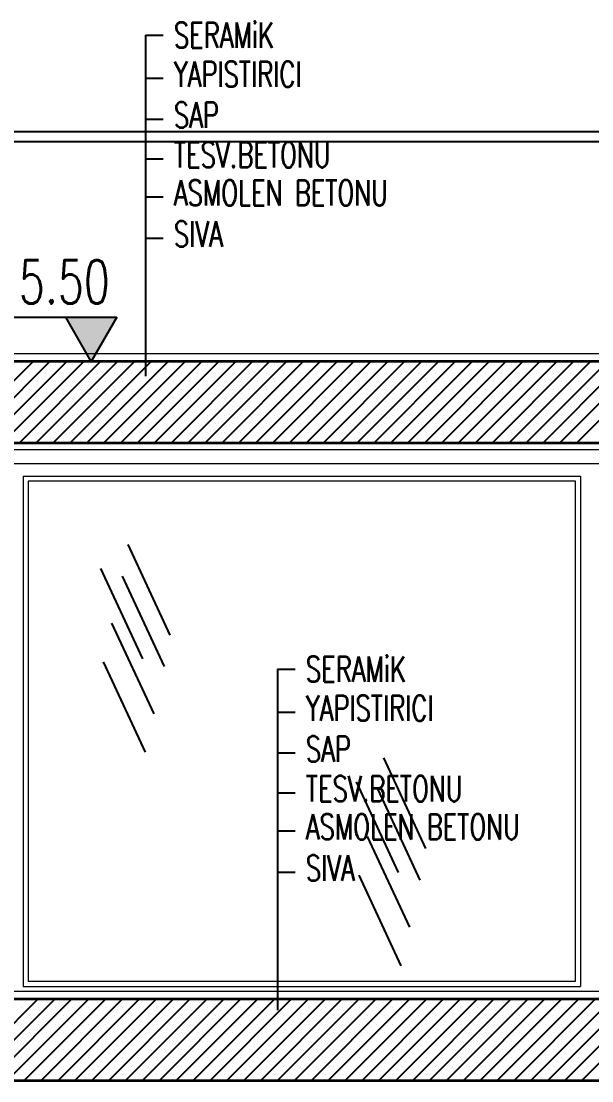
# Model space of a CAD drawing. Header units: inches. Extents: x -7543 to -822, y 102837 to 190349.
# Drawn here: x -828.3909 to -828.3461, y 102836.8515 to 102836.9346 of the extents above; entities that cross this region are included whole.
import ezdxf
from ezdxf.enums import TextEntityAlignment as Align

# ---------------------------------------------------------------- set-up
doc = ezdxf.new("R2010")
doc.units = ezdxf.units.IN
doc.header["$MEASUREMENT"] = 0
for name, color, linetype, lineweight, true_color in [('BALKON', 7, 'Continuous', 20, 0xffaaa9), ('DUVAR', 7, 'Continuous', 35, 0xfc4642), ('KAPI', 7, 'Continuous', 18, 0xffb360)]:
    doc.layers.add(name, color=color, linetype=linetype, lineweight=lineweight, true_color=true_color)
for name, color, linetype, lineweight in [('BİTKİ', 96, 'Continuous', 25), ('ICOL', 55, 'Continuous', 25), ('SIVA', 150, 'Continuous', 15), ('TARAMA', 8, 'Continuous', 25), ('YAZI', 7, 'Continuous', 25)]:
    doc.layers.add(name, color=color, linetype=linetype, lineweight=lineweight)
doc.styles.add('KAPı-PEN', font='simplex.shx', dxfattribs={"width": 0.7, "height": 10})

msp = doc.modelspace()

# ---------------------------------------------------------------- hatches: boundary and pattern name
at = {"layer": 'ICOL'}
msp.add_hatch(color=2, dxfattribs=at).paths.add_polyline_path([(-828.383416, 102836.911349), (-828.387416, 102836.911349), (-828.385416, 102836.907885)])

# ---------------------------------------------------------------- linework, layer by layer
at = {"layer": 'BALKON', "color": 20}
msp.add_line((-828.477518, 102836.857885), (-828.306018, 102836.857885), dxfattribs=at)
at = {"layer": 'BİTKİ'}
for p, q in [((-828.335018, 102836.925885), (-828.480018, 102836.925885)), ((-828.335018, 102836.925085), (-828.480018, 102836.925085)), ((-828.382548, 102836.893529), (-828.379245, 102836.88643)), ((-828.382548, 102836.893529), (-828.379245, 102836.88643)), ((-828.384695, 102836.891658), (-828.381392, 102836.884559)), ((-828.384695, 102836.891658), (-828.381392, 102836.884559)), ((-828.382988, 102836.891052), (-828.379685, 102836.883954)), ((-828.382988, 102836.891052), (-828.379685, 102836.883954)), ((-828.383814, 102836.887366), (-828.380511, 102836.880267)), ((-828.383814, 102836.887366), (-828.380511, 102836.880267)), ((-828.384475, 102836.884339), (-828.381172, 102836.877241)), ((-828.384475, 102836.884339), (-828.381172, 102836.877241)), ((-828.362484, 102836.876797), (-828.359181, 102836.869699)), ((-828.362484, 102836.876797), (-828.359181, 102836.869699)), ((-828.364631, 102836.874926), (-828.361328, 102836.867828)), ((-828.364631, 102836.874926), (-828.361328, 102836.867828)), ((-828.362924, 102836.874321), (-828.359621, 102836.867223)), ((-828.362924, 102836.874321), (-828.359621, 102836.867223)), ((-828.36375, 102836.870634), (-828.360447, 102836.863536)), ((-828.36375, 102836.870634), (-828.360447, 102836.863536)), ((-828.364411, 102836.867608), (-828.361107, 102836.860509)), ((-828.364411, 102836.867608), (-828.361107, 102836.860509))]:
    msp.add_line(p, q, dxfattribs=at)
at = {"layer": 'DUVAR'}
for p, q in [((-828.306018, 102836.907885), (-828.480018, 102836.907885)), ((-828.306018, 102836.901485), (-828.480018, 102836.901485)), ((-828.306018, 102836.857885), (-828.480018, 102836.857885)), ((-828.306018, 102836.851485), (-828.480018, 102836.851485))]:
    msp.add_line(p, q, dxfattribs=at)
at = {"layer": 'ICOL', "color": 2}
for p, q in [((-828.394029, 102836.911349), (-828.383416, 102836.911349)), ((-828.385416, 102836.907885), (-828.387416, 102836.911349)), ((-828.383416, 102836.911349), (-828.385416, 102836.907885)), ((-828.386416, 102836.907885), (-828.375416, 102836.907885))]:
    msp.add_line(p, q, dxfattribs=at)
at = {"layer": 'KAPI'}
for p, q in [((-828.477518, 102836.899885), (-828.317018, 102836.899885)), ((-828.390768, 102836.898885), (-828.390768, 102836.858885)), ((-828.390768, 102836.898885), (-828.347018, 102836.898885)), ((-828.347418, 102836.898485), (-828.390368, 102836.898485)), ((-828.390368, 102836.898485), (-828.390368, 102836.859285)), ((-828.347418, 102836.859285), (-828.347418, 102836.898485)), ((-828.347018, 102836.898885), (-828.347018, 102836.858885)), ((-828.390768, 102836.858885), (-828.347018, 102836.858885)), ((-828.390368, 102836.859285), (-828.347418, 102836.859285))]:
    msp.add_line(p, q, dxfattribs=at)
at = {"layer": 'SIVA'}
for p, q in [((-828.306018, 102836.908485), (-828.480018, 102836.908485)), ((-828.478018, 102836.900985), (-828.306018, 102836.900985)), ((-828.325946, 102836.858485), (-828.478018, 102836.858485))]:
    msp.add_line(p, q, dxfattribs=at)
at = {"layer": 'TARAMA'}
for p, q in [((-828.396385, 102836.901485), (-828.389985, 102836.907885)), ((-828.39506, 102836.901485), (-828.38866, 102836.907885)), ((-828.393734, 102836.901485), (-828.387334, 102836.907885)), ((-828.392408, 102836.901485), (-828.386008, 102836.907885)), ((-828.391082, 102836.901485), (-828.384682, 102836.907885)), ((-828.390899, 102836.907634), (-828.390899, 102836.907634)), ((-828.389756, 102836.901485), (-828.383356, 102836.907885)), ((-828.389573, 102836.907634), (-828.389573, 102836.907634)), ((-828.38843, 102836.901485), (-828.38203, 102836.907885)), ((-828.388247, 102836.907634), (-828.388247, 102836.907634)), ((-828.387105, 102836.901485), (-828.380705, 102836.907885)), ((-828.386921, 102836.907634), (-828.386921, 102836.907634)), ((-828.385779, 102836.901485), (-828.379379, 102836.907885)), ((-828.385596, 102836.907634), (-828.385596, 102836.907634)), ((-828.384453, 102836.901485), (-828.378053, 102836.907885)), ((-828.38427, 102836.907634), (-828.38427, 102836.907634)), ((-828.383127, 102836.901485), (-828.376727, 102836.907885)), ((-828.382944, 102836.907634), (-828.382944, 102836.907634)), ((-828.381801, 102836.901485), (-828.375401, 102836.907885)), ((-828.381618, 102836.907634), (-828.381618, 102836.907634)), ((-828.380475, 102836.901485), (-828.374075, 102836.907885)), ((-828.380292, 102836.907634), (-828.380292, 102836.907634)), ((-828.37915, 102836.901485), (-828.37275, 102836.907885)), ((-828.378966, 102836.907634), (-828.378966, 102836.907634)), ((-828.377824, 102836.901485), (-828.371424, 102836.907885)), ((-828.377641, 102836.907634), (-828.377641, 102836.907634)), ((-828.376498, 102836.901485), (-828.370098, 102836.907885)), ((-828.376315, 102836.907634), (-828.376315, 102836.907634)), ((-828.375172, 102836.901485), (-828.368772, 102836.907885)), ((-828.374989, 102836.907634), (-828.374989, 102836.907634)), ((-828.373846, 102836.901485), (-828.367446, 102836.907885)), ((-828.373663, 102836.907634), (-828.373663, 102836.907634)), ((-828.372521, 102836.901485), (-828.366121, 102836.907885)), ((-828.372337, 102836.907634), (-828.372337, 102836.907634)), ((-828.371195, 102836.901485), (-828.364795, 102836.907885)), ((-828.371011, 102836.907634), (-828.371011, 102836.907634)), ((-828.369869, 102836.901485), (-828.363469, 102836.907885)), ((-828.369686, 102836.907634), (-828.369686, 102836.907634)), ((-828.368543, 102836.901485), (-828.362143, 102836.907885)), ((-828.36836, 102836.907634), (-828.36836, 102836.907634)), ((-828.367217, 102836.901485), (-828.360817, 102836.907885)), ((-828.367034, 102836.907634), (-828.367034, 102836.907634)), ((-828.365891, 102836.901485), (-828.359491, 102836.907885)), ((-828.365708, 102836.907634), (-828.365708, 102836.907634)), ((-828.364566, 102836.901485), (-828.358166, 102836.907885)), ((-828.364382, 102836.907634), (-828.364382, 102836.907634)), ((-828.36324, 102836.901485), (-828.35684, 102836.907885)), ((-828.363056, 102836.907634), (-828.363056, 102836.907634)), ((-828.361914, 102836.901485), (-828.355514, 102836.907885)), ((-828.361731, 102836.907634), (-828.361731, 102836.907634)), ((-828.360588, 102836.901485), (-828.354188, 102836.907885)), ((-828.360405, 102836.907634), (-828.360405, 102836.907634)), ((-828.359262, 102836.901485), (-828.352862, 102836.907885)), ((-828.359079, 102836.907634), (-828.359079, 102836.907634)), ((-828.357936, 102836.901485), (-828.351536, 102836.907885)), ((-828.357753, 102836.907634), (-828.357753, 102836.907634)), ((-828.356611, 102836.901485), (-828.350211, 102836.907885)), ((-828.356427, 102836.907634), (-828.356427, 102836.907634)), ((-828.355285, 102836.901485), (-828.348885, 102836.907885)), ((-828.355102, 102836.907634), (-828.355102, 102836.907634)), ((-828.353959, 102836.901485), (-828.347559, 102836.907885)), ((-828.353776, 102836.907634), (-828.353776, 102836.907634)), ((-828.352633, 102836.901485), (-828.346233, 102836.907885)), ((-828.35245, 102836.907634), (-828.35245, 102836.907634)), ((-828.351307, 102836.901485), (-828.344907, 102836.907885)), ((-828.351124, 102836.907634), (-828.351124, 102836.907634)), ((-828.349981, 102836.901485), (-828.343581, 102836.907885)), ((-828.349798, 102836.907634), (-828.349798, 102836.907634)), ((-828.348656, 102836.901485), (-828.342256, 102836.907885)), ((-828.348472, 102836.907634), (-828.348472, 102836.907634)), ((-828.34733, 102836.901485), (-828.34093, 102836.907885)), ((-828.347147, 102836.907634), (-828.347147, 102836.907634)), ((-828.390236, 102836.906971), (-828.390236, 102836.906971)), ((-828.38891, 102836.906971), (-828.38891, 102836.906971)), ((-828.387584, 102836.906971), (-828.387584, 102836.906971)), ((-828.386258, 102836.906971), (-828.386258, 102836.906971)), ((-828.384933, 102836.906971), (-828.384933, 102836.906971)), ((-828.383607, 102836.906971), (-828.383607, 102836.906971)), ((-828.382281, 102836.906971), (-828.382281, 102836.906971)), ((-828.380955, 102836.906971), (-828.380955, 102836.906971)), ((-828.379629, 102836.906971), (-828.379629, 102836.906971)), ((-828.378303, 102836.906971), (-828.378303, 102836.906971)), ((-828.376978, 102836.906971), (-828.376978, 102836.906971)), ((-828.375652, 102836.906971), (-828.375652, 102836.906971)), ((-828.374326, 102836.906971), (-828.374326, 102836.906971)), ((-828.373, 102836.906971), (-828.373, 102836.906971)), ((-828.371674, 102836.906971), (-828.371674, 102836.906971)), ((-828.370349, 102836.906971), (-828.370349, 102836.906971)), ((-828.369023, 102836.906971), (-828.369023, 102836.906971)), ((-828.367697, 102836.906971), (-828.367697, 102836.906971)), ((-828.366371, 102836.906971), (-828.366371, 102836.906971)), ((-828.365045, 102836.906971), (-828.365045, 102836.906971)), ((-828.363719, 102836.906971), (-828.363719, 102836.906971)), ((-828.362394, 102836.906971), (-828.362394, 102836.906971)), ((-828.361068, 102836.906971), (-828.361068, 102836.906971)), ((-828.359742, 102836.906971), (-828.359742, 102836.906971)), ((-828.358416, 102836.906971), (-828.358416, 102836.906971)), ((-828.35709, 102836.906971), (-828.35709, 102836.906971)), ((-828.355764, 102836.906971), (-828.355764, 102836.906971)), ((-828.354439, 102836.906971), (-828.354439, 102836.906971)), ((-828.353113, 102836.906971), (-828.353113, 102836.906971)), ((-828.351787, 102836.906971), (-828.351787, 102836.906971)), ((-828.350461, 102836.906971), (-828.350461, 102836.906971)), ((-828.349135, 102836.906971), (-828.349135, 102836.906971)), ((-828.347809, 102836.906971), (-828.347809, 102836.906971)), ((-828.346484, 102836.906971), (-828.346484, 102836.906971)), ((-828.390899, 102836.906308), (-828.390899, 102836.906308)), ((-828.389573, 102836.906308), (-828.389573, 102836.906308)), ((-828.388247, 102836.906308), (-828.388247, 102836.906308)), ((-828.386921, 102836.906308), (-828.386921, 102836.906308)), ((-828.385596, 102836.906308), (-828.385596, 102836.906308)), ((-828.38427, 102836.906308), (-828.38427, 102836.906308)), ((-828.382944, 102836.906308), (-828.382944, 102836.906308)), ((-828.381618, 102836.906308), (-828.381618, 102836.906308)), ((-828.380292, 102836.906308), (-828.380292, 102836.906308)), ((-828.378966, 102836.906308), (-828.378966, 102836.906308)), ((-828.377641, 102836.906308), (-828.377641, 102836.906308)), ((-828.376315, 102836.906308), (-828.376315, 102836.906308)), ((-828.374989, 102836.906308), (-828.374989, 102836.906308)), ((-828.373663, 102836.906308), (-828.373663, 102836.906308)), ((-828.372337, 102836.906308), (-828.372337, 102836.906308)), ((-828.371011, 102836.906308), (-828.371011, 102836.906308)), ((-828.369686, 102836.906308), (-828.369686, 102836.906308)), ((-828.36836, 102836.906308), (-828.36836, 102836.906308)), ((-828.367034, 102836.906308), (-828.367034, 102836.906308)), ((-828.365708, 102836.906308), (-828.365708, 102836.906308)), ((-828.364382, 102836.906308), (-828.364382, 102836.906308)), ((-828.363056, 102836.906308), (-828.363056, 102836.906308)), ((-828.361731, 102836.906308), (-828.361731, 102836.906308)), ((-828.360405, 102836.906308), (-828.360405, 102836.906308)), ((-828.359079, 102836.906308), (-828.359079, 102836.906308)), ((-828.357753, 102836.906308), (-828.357753, 102836.906308)), ((-828.356427, 102836.906308), (-828.356427, 102836.906308)), ((-828.355102, 102836.906308), (-828.355102, 102836.906308)), ((-828.353776, 102836.906308), (-828.353776, 102836.906308)), ((-828.35245, 102836.906308), (-828.35245, 102836.906308)), ((-828.351124, 102836.906308), (-828.351124, 102836.906308)), ((-828.349798, 102836.906308), (-828.349798, 102836.906308)), ((-828.348472, 102836.906308), (-828.348472, 102836.906308)), ((-828.347147, 102836.906308), (-828.347147, 102836.906308)), ((-828.390236, 102836.905645), (-828.390236, 102836.905645)), ((-828.38891, 102836.905645), (-828.38891, 102836.905645)), ((-828.387584, 102836.905645), (-828.387584, 102836.905645)), ((-828.386258, 102836.905645), (-828.386258, 102836.905645)), ((-828.384933, 102836.905645), (-828.384933, 102836.905645)), ((-828.383607, 102836.905645), (-828.383607, 102836.905645)), ((-828.382281, 102836.905645), (-828.382281, 102836.905645)), ((-828.380955, 102836.905645), (-828.380955, 102836.905645)), ((-828.379629, 102836.905645), (-828.379629, 102836.905645)), ((-828.378303, 102836.905645), (-828.378303, 102836.905645)), ((-828.376978, 102836.905645), (-828.376978, 102836.905645)), ((-828.375652, 102836.905645), (-828.375652, 102836.905645)), ((-828.374326, 102836.905645), (-828.374326, 102836.905645)), ((-828.373, 102836.905645), (-828.373, 102836.905645)), ((-828.371674, 102836.905645), (-828.371674, 102836.905645)), ((-828.370349, 102836.905645), (-828.370349, 102836.905645)), ((-828.369023, 102836.905645), (-828.369023, 102836.905645)), ((-828.367697, 102836.905645), (-828.367697, 102836.905645)), ((-828.366371, 102836.905645), (-828.366371, 102836.905645)), ((-828.365045, 102836.905645), (-828.365045, 102836.905645)), ((-828.363719, 102836.905645), (-828.363719, 102836.905645)), ((-828.362394, 102836.905645), (-828.362394, 102836.905645)), ((-828.361068, 102836.905645), (-828.361068, 102836.905645)), ((-828.359742, 102836.905645), (-828.359742, 102836.905645)), ((-828.358416, 102836.905645), (-828.358416, 102836.905645)), ((-828.35709, 102836.905645), (-828.35709, 102836.905645)), ((-828.355764, 102836.905645), (-828.355764, 102836.905645)), ((-828.354439, 102836.905645), (-828.354439, 102836.905645)), ((-828.353113, 102836.905645), (-828.353113, 102836.905645)), ((-828.351787, 102836.905645), (-828.351787, 102836.905645)), ((-828.350461, 102836.905645), (-828.350461, 102836.905645)), ((-828.349135, 102836.905645), (-828.349135, 102836.905645)), ((-828.347809, 102836.905645), (-828.347809, 102836.905645)), ((-828.346484, 102836.905645), (-828.346484, 102836.905645)), ((-828.390899, 102836.904983), (-828.390899, 102836.904983)), ((-828.390236, 102836.90432), (-828.390236, 102836.90432)), ((-828.389573, 102836.904983), (-828.389573, 102836.904983)), ((-828.38891, 102836.90432), (-828.38891, 102836.90432)), ((-828.388247, 102836.904983), (-828.388247, 102836.904983)), ((-828.387584, 102836.90432), (-828.387584, 102836.90432)), ((-828.386921, 102836.904983), (-828.386921, 102836.904983)), ((-828.386258, 102836.90432), (-828.386258, 102836.90432)), ((-828.385596, 102836.904983), (-828.385596, 102836.904983)), ((-828.384933, 102836.90432), (-828.384933, 102836.90432)), ((-828.38427, 102836.904983), (-828.38427, 102836.904983)), ((-828.383607, 102836.90432), (-828.383607, 102836.90432)), ((-828.382944, 102836.904983), (-828.382944, 102836.904983)), ((-828.382281, 102836.90432), (-828.382281, 102836.90432)), ((-828.381618, 102836.904983), (-828.381618, 102836.904983)), ((-828.380955, 102836.90432), (-828.380955, 102836.90432)), ((-828.380292, 102836.904983), (-828.380292, 102836.904983)), ((-828.379629, 102836.90432), (-828.379629, 102836.90432)), ((-828.378966, 102836.904983), (-828.378966, 102836.904983)), ((-828.378303, 102836.90432), (-828.378303, 102836.90432)), ((-828.377641, 102836.904983), (-828.377641, 102836.904983)), ((-828.376978, 102836.90432), (-828.376978, 102836.90432)), ((-828.376315, 102836.904983), (-828.376315, 102836.904983)), ((-828.375652, 102836.90432), (-828.375652, 102836.90432)), ((-828.374989, 102836.904983), (-828.374989, 102836.904983)), ((-828.374326, 102836.90432), (-828.374326, 102836.90432)), ((-828.373663, 102836.904983), (-828.373663, 102836.904983)), ((-828.373, 102836.90432), (-828.373, 102836.90432)), ((-828.372337, 102836.904983), (-828.372337, 102836.904983)), ((-828.371674, 102836.90432), (-828.371674, 102836.90432)), ((-828.371011, 102836.904983), (-828.371011, 102836.904983)), ((-828.370349, 102836.90432), (-828.370349, 102836.90432)), ((-828.369686, 102836.904983), (-828.369686, 102836.904983)), ((-828.369023, 102836.90432), (-828.369023, 102836.90432)), ((-828.36836, 102836.904983), (-828.36836, 102836.904983)), ((-828.367697, 102836.90432), (-828.367697, 102836.90432)), ((-828.367034, 102836.904983), (-828.367034, 102836.904983)), ((-828.366371, 102836.90432), (-828.366371, 102836.90432)), ((-828.365708, 102836.904983), (-828.365708, 102836.904983)), ((-828.365045, 102836.90432), (-828.365045, 102836.90432)), ((-828.364382, 102836.904983), (-828.364382, 102836.904983)), ((-828.363719, 102836.90432), (-828.363719, 102836.90432)), ((-828.363056, 102836.904983), (-828.363056, 102836.904983)), ((-828.362394, 102836.90432), (-828.362394, 102836.90432)), ((-828.361731, 102836.904983), (-828.361731, 102836.904983)), ((-828.361068, 102836.90432), (-828.361068, 102836.90432)), ((-828.360405, 102836.904983), (-828.360405, 102836.904983)), ((-828.359742, 102836.90432), (-828.359742, 102836.90432)), ((-828.359079, 102836.904983), (-828.359079, 102836.904983)), ((-828.358416, 102836.90432), (-828.358416, 102836.90432)), ((-828.357753, 102836.904983), (-828.357753, 102836.904983)), ((-828.35709, 102836.90432), (-828.35709, 102836.90432)), ((-828.356427, 102836.904983), (-828.356427, 102836.904983)), ((-828.355764, 102836.90432), (-828.355764, 102836.90432)), ((-828.355102, 102836.904983), (-828.355102, 102836.904983)), ((-828.354439, 102836.90432), (-828.354439, 102836.90432)), ((-828.353776, 102836.904983), (-828.353776, 102836.904983)), ((-828.353113, 102836.90432), (-828.353113, 102836.90432)), ((-828.35245, 102836.904983), (-828.35245, 102836.904983)), ((-828.351787, 102836.90432), (-828.351787, 102836.90432)), ((-828.351124, 102836.904983), (-828.351124, 102836.904983)), ((-828.350461, 102836.90432), (-828.350461, 102836.90432)), ((-828.349798, 102836.904983), (-828.349798, 102836.904983)), ((-828.349135, 102836.90432), (-828.349135, 102836.90432)), ((-828.348472, 102836.904983), (-828.348472, 102836.904983)), ((-828.347809, 102836.90432), (-828.347809, 102836.90432)), ((-828.347147, 102836.904983), (-828.347147, 102836.904983)), ((-828.346484, 102836.90432), (-828.346484, 102836.90432)), ((-828.390899, 102836.903657), (-828.390899, 102836.903657)), ((-828.389573, 102836.903657), (-828.389573, 102836.903657)), ((-828.388247, 102836.903657), (-828.388247, 102836.903657)), ((-828.386921, 102836.903657), (-828.386921, 102836.903657)), ((-828.385596, 102836.903657), (-828.385596, 102836.903657)), ((-828.38427, 102836.903657), (-828.38427, 102836.903657)), ((-828.382944, 102836.903657), (-828.382944, 102836.903657)), ((-828.381618, 102836.903657), (-828.381618, 102836.903657)), ((-828.380292, 102836.903657), (-828.380292, 102836.903657)), ((-828.378966, 102836.903657), (-828.378966, 102836.903657)), ((-828.377641, 102836.903657), (-828.377641, 102836.903657)), ((-828.376315, 102836.903657), (-828.376315, 102836.903657)), ((-828.374989, 102836.903657), (-828.374989, 102836.903657)), ((-828.373663, 102836.903657), (-828.373663, 102836.903657)), ((-828.372337, 102836.903657), (-828.372337, 102836.903657)), ((-828.371011, 102836.903657), (-828.371011, 102836.903657)), ((-828.369686, 102836.903657), (-828.369686, 102836.903657)), ((-828.36836, 102836.903657), (-828.36836, 102836.903657)), ((-828.367034, 102836.903657), (-828.367034, 102836.903657)), ((-828.365708, 102836.903657), (-828.365708, 102836.903657)), ((-828.364382, 102836.903657), (-828.364382, 102836.903657)), ((-828.363056, 102836.903657), (-828.363056, 102836.903657)), ((-828.361731, 102836.903657), (-828.361731, 102836.903657)), ((-828.360405, 102836.903657), (-828.360405, 102836.903657)), ((-828.359079, 102836.903657), (-828.359079, 102836.903657)), ((-828.357753, 102836.903657), (-828.357753, 102836.903657)), ((-828.356427, 102836.903657), (-828.356427, 102836.903657)), ((-828.355102, 102836.903657), (-828.355102, 102836.903657)), ((-828.353776, 102836.903657), (-828.353776, 102836.903657)), ((-828.35245, 102836.903657), (-828.35245, 102836.903657)), ((-828.351124, 102836.903657), (-828.351124, 102836.903657)), ((-828.349798, 102836.903657), (-828.349798, 102836.903657)), ((-828.348472, 102836.903657), (-828.348472, 102836.903657)), ((-828.347147, 102836.903657), (-828.347147, 102836.903657)), ((-828.390236, 102836.902994), (-828.390236, 102836.902994)), ((-828.38891, 102836.902994), (-828.38891, 102836.902994)), ((-828.387584, 102836.902994), (-828.387584, 102836.902994)), ((-828.386258, 102836.902994), (-828.386258, 102836.902994)), ((-828.384933, 102836.902994), (-828.384933, 102836.902994)), ((-828.383607, 102836.902994), (-828.383607, 102836.902994)), ((-828.382281, 102836.902994), (-828.382281, 102836.902994)), ((-828.380955, 102836.902994), (-828.380955, 102836.902994)), ((-828.379629, 102836.902994), (-828.379629, 102836.902994)), ((-828.378303, 102836.902994), (-828.378303, 102836.902994)), ((-828.376978, 102836.902994), (-828.376978, 102836.902994)), ((-828.375652, 102836.902994), (-828.375652, 102836.902994)), ((-828.374326, 102836.902994), (-828.374326, 102836.902994)), ((-828.373, 102836.902994), (-828.373, 102836.902994)), ((-828.371674, 102836.902994), (-828.371674, 102836.902994)), ((-828.370349, 102836.902994), (-828.370349, 102836.902994)), ((-828.369023, 102836.902994), (-828.369023, 102836.902994)), ((-828.367697, 102836.902994), (-828.367697, 102836.902994)), ((-828.366371, 102836.902994), (-828.366371, 102836.902994)), ((-828.365045, 102836.902994), (-828.365045, 102836.902994)), ((-828.363719, 102836.902994), (-828.363719, 102836.902994)), ((-828.362394, 102836.902994), (-828.362394, 102836.902994)), ((-828.361068, 102836.902994), (-828.361068, 102836.902994)), ((-828.359742, 102836.902994), (-828.359742, 102836.902994)), ((-828.358416, 102836.902994), (-828.358416, 102836.902994)), ((-828.35709, 102836.902994), (-828.35709, 102836.902994)), ((-828.355764, 102836.902994), (-828.355764, 102836.902994)), ((-828.354439, 102836.902994), (-828.354439, 102836.902994)), ((-828.353113, 102836.902994), (-828.353113, 102836.902994)), ((-828.351787, 102836.902994), (-828.351787, 102836.902994)), ((-828.350461, 102836.902994), (-828.350461, 102836.902994)), ((-828.349135, 102836.902994), (-828.349135, 102836.902994)), ((-828.347809, 102836.902994), (-828.347809, 102836.902994)), ((-828.346484, 102836.902994), (-828.346484, 102836.902994)), ((-828.390899, 102836.902331), (-828.390899, 102836.902331)), ((-828.389573, 102836.902331), (-828.389573, 102836.902331)), ((-828.388247, 102836.902331), (-828.388247, 102836.902331)), ((-828.386921, 102836.902331), (-828.386921, 102836.902331)), ((-828.385596, 102836.902331), (-828.385596, 102836.902331)), ((-828.38427, 102836.902331), (-828.38427, 102836.902331)), ((-828.382944, 102836.902331), (-828.382944, 102836.902331)), ((-828.381618, 102836.902331), (-828.381618, 102836.902331)), ((-828.380292, 102836.902331), (-828.380292, 102836.902331)), ((-828.378966, 102836.902331), (-828.378966, 102836.902331)), ((-828.377641, 102836.902331), (-828.377641, 102836.902331)), ((-828.376315, 102836.902331), (-828.376315, 102836.902331)), ((-828.374989, 102836.902331), (-828.374989, 102836.902331)), ((-828.373663, 102836.902331), (-828.373663, 102836.902331)), ((-828.372337, 102836.902331), (-828.372337, 102836.902331)), ((-828.371011, 102836.902331), (-828.371011, 102836.902331)), ((-828.369686, 102836.902331), (-828.369686, 102836.902331)), ((-828.36836, 102836.902331), (-828.36836, 102836.902331)), ((-828.367034, 102836.902331), (-828.367034, 102836.902331)), ((-828.365708, 102836.902331), (-828.365708, 102836.902331)), ((-828.364382, 102836.902331), (-828.364382, 102836.902331)), ((-828.363056, 102836.902331), (-828.363056, 102836.902331)), ((-828.361731, 102836.902331), (-828.361731, 102836.902331)), ((-828.360405, 102836.902331), (-828.360405, 102836.902331)), ((-828.359079, 102836.902331), (-828.359079, 102836.902331)), ((-828.357753, 102836.902331), (-828.357753, 102836.902331)), ((-828.356427, 102836.902331), (-828.356427, 102836.902331)), ((-828.355102, 102836.902331), (-828.355102, 102836.902331)), ((-828.353776, 102836.902331), (-828.353776, 102836.902331)), ((-828.35245, 102836.902331), (-828.35245, 102836.902331)), ((-828.351124, 102836.902331), (-828.351124, 102836.902331)), ((-828.349798, 102836.902331), (-828.349798, 102836.902331)), ((-828.348472, 102836.902331), (-828.348472, 102836.902331)), ((-828.347147, 102836.902331), (-828.347147, 102836.902331)), ((-828.390236, 102836.901668), (-828.390236, 102836.901668)), ((-828.38891, 102836.901668), (-828.38891, 102836.901668)), ((-828.387584, 102836.901668), (-828.387584, 102836.901668)), ((-828.386258, 102836.901668), (-828.386258, 102836.901668)), ((-828.384933, 102836.901668), (-828.384933, 102836.901668)), ((-828.383607, 102836.901668), (-828.383607, 102836.901668)), ((-828.382281, 102836.901668), (-828.382281, 102836.901668)), ((-828.380955, 102836.901668), (-828.380955, 102836.901668)), ((-828.379629, 102836.901668), (-828.379629, 102836.901668)), ((-828.378303, 102836.901668), (-828.378303, 102836.901668)), ((-828.376978, 102836.901668), (-828.376978, 102836.901668)), ((-828.375652, 102836.901668), (-828.375652, 102836.901668)), ((-828.374326, 102836.901668), (-828.374326, 102836.901668)), ((-828.373, 102836.901668), (-828.373, 102836.901668)), ((-828.371674, 102836.901668), (-828.371674, 102836.901668)), ((-828.370349, 102836.901668), (-828.370349, 102836.901668)), ((-828.369023, 102836.901668), (-828.369023, 102836.901668)), ((-828.367697, 102836.901668), (-828.367697, 102836.901668)), ((-828.366371, 102836.901668), (-828.366371, 102836.901668)), ((-828.365045, 102836.901668), (-828.365045, 102836.901668)), ((-828.363719, 102836.901668), (-828.363719, 102836.901668)), ((-828.362394, 102836.901668), (-828.362394, 102836.901668)), ((-828.361068, 102836.901668), (-828.361068, 102836.901668)), ((-828.359742, 102836.901668), (-828.359742, 102836.901668)), ((-828.358416, 102836.901668), (-828.358416, 102836.901668)), ((-828.35709, 102836.901668), (-828.35709, 102836.901668)), ((-828.355764, 102836.901668), (-828.355764, 102836.901668)), ((-828.354439, 102836.901668), (-828.354439, 102836.901668)), ((-828.353113, 102836.901668), (-828.353113, 102836.901668)), ((-828.351787, 102836.901668), (-828.351787, 102836.901668)), ((-828.350461, 102836.901668), (-828.350461, 102836.901668)), ((-828.349135, 102836.901668), (-828.349135, 102836.901668)), ((-828.347809, 102836.901668), (-828.347809, 102836.901668)), ((-828.346484, 102836.901668), (-828.346484, 102836.901668)), ((-828.396004, 102836.851485), (-828.389604, 102836.857885)), ((-828.394678, 102836.851485), (-828.388278, 102836.857885)), ((-828.393352, 102836.851485), (-828.386952, 102836.857885)), ((-828.392027, 102836.851485), (-828.385627, 102836.857885)), ((-828.390701, 102836.851485), (-828.384301, 102836.857885)), ((-828.389375, 102836.851485), (-828.382975, 102836.857885)), ((-828.388049, 102836.851485), (-828.381649, 102836.857885)), ((-828.386723, 102836.851485), (-828.380323, 102836.857885)), ((-828.385397, 102836.851485), (-828.378997, 102836.857885)), ((-828.384072, 102836.851485), (-828.377672, 102836.857885)), ((-828.382746, 102836.851485), (-828.376346, 102836.857885)), ((-828.38142, 102836.851485), (-828.37502, 102836.857885)), ((-828.380094, 102836.851485), (-828.373694, 102836.857885)), ((-828.378768, 102836.851485), (-828.372368, 102836.857885)), ((-828.377442, 102836.851485), (-828.371042, 102836.857885)), ((-828.376117, 102836.851485), (-828.369717, 102836.857885)), ((-828.374791, 102836.851485), (-828.368391, 102836.857885)), ((-828.373465, 102836.851485), (-828.367065, 102836.857885)), ((-828.372139, 102836.851485), (-828.365739, 102836.857885)), ((-828.370813, 102836.851485), (-828.364413, 102836.857885)), ((-828.369488, 102836.851485), (-828.363088, 102836.857885)), ((-828.368162, 102836.851485), (-828.361762, 102836.857885)), ((-828.366836, 102836.851485), (-828.360436, 102836.857885)), ((-828.36551, 102836.851485), (-828.35911, 102836.857885)), ((-828.364184, 102836.851485), (-828.357784, 102836.857885)), ((-828.362858, 102836.851485), (-828.356458, 102836.857885)), ((-828.361533, 102836.851485), (-828.355133, 102836.857885)), ((-828.360207, 102836.851485), (-828.353807, 102836.857885)), ((-828.358881, 102836.851485), (-828.352481, 102836.857885)), ((-828.357555, 102836.851485), (-828.351155, 102836.857885)), ((-828.356229, 102836.851485), (-828.349829, 102836.857885)), ((-828.354903, 102836.851485), (-828.348503, 102836.857885)), ((-828.353578, 102836.851485), (-828.347178, 102836.857885)), ((-828.352252, 102836.851485), (-828.345852, 102836.857885)), ((-828.350926, 102836.851485), (-828.344526, 102836.857885)), ((-828.3496, 102836.851485), (-828.3432, 102836.857885)), ((-828.348274, 102836.851485), (-828.341874, 102836.857885)), ((-828.346948, 102836.851485), (-828.340548, 102836.857885)), ((-828.390899, 102836.857253), (-828.390899, 102836.857253)), ((-828.389573, 102836.857253), (-828.389573, 102836.857253)), ((-828.388247, 102836.857253), (-828.388247, 102836.857253)), ((-828.386921, 102836.857253), (-828.386921, 102836.857253)), ((-828.385596, 102836.857253), (-828.385596, 102836.857253)), ((-828.38427, 102836.857253), (-828.38427, 102836.857253)), ((-828.382944, 102836.857253), (-828.382944, 102836.857253)), ((-828.381618, 102836.857253), (-828.381618, 102836.857253)), ((-828.380292, 102836.857253), (-828.380292, 102836.857253)), ((-828.378966, 102836.857253), (-828.378966, 102836.857253)), ((-828.377641, 102836.857253), (-828.377641, 102836.857253)), ((-828.376315, 102836.857253), (-828.376315, 102836.857253)), ((-828.374989, 102836.857253), (-828.374989, 102836.857253)), ((-828.373663, 102836.857253), (-828.373663, 102836.857253)), ((-828.372337, 102836.857253), (-828.372337, 102836.857253)), ((-828.371011, 102836.857253), (-828.371011, 102836.857253)), ((-828.369686, 102836.857253), (-828.369686, 102836.857253)), ((-828.36836, 102836.857253), (-828.36836, 102836.857253)), ((-828.367034, 102836.857253), (-828.367034, 102836.857253)), ((-828.365708, 102836.857253), (-828.365708, 102836.857253)), ((-828.364382, 102836.857253), (-828.364382, 102836.857253)), ((-828.363056, 102836.857253), (-828.363056, 102836.857253)), ((-828.361731, 102836.857253), (-828.361731, 102836.857253)), ((-828.360405, 102836.857253), (-828.360405, 102836.857253)), ((-828.359079, 102836.857253), (-828.359079, 102836.857253)), ((-828.357753, 102836.857253), (-828.357753, 102836.857253)), ((-828.356427, 102836.857253), (-828.356427, 102836.857253)), ((-828.355102, 102836.857253), (-828.355102, 102836.857253)), ((-828.353776, 102836.857253), (-828.353776, 102836.857253)), ((-828.35245, 102836.857253), (-828.35245, 102836.857253)), ((-828.351124, 102836.857253), (-828.351124, 102836.857253)), ((-828.349798, 102836.857253), (-828.349798, 102836.857253)), ((-828.348472, 102836.857253), (-828.348472, 102836.857253)), ((-828.347147, 102836.857253), (-828.347147, 102836.857253)), ((-828.390236, 102836.85659), (-828.390236, 102836.85659)), ((-828.38891, 102836.85659), (-828.38891, 102836.85659)), ((-828.387584, 102836.85659), (-828.387584, 102836.85659)), ((-828.386258, 102836.85659), (-828.386258, 102836.85659)), ((-828.384933, 102836.85659), (-828.384933, 102836.85659)), ((-828.383607, 102836.85659), (-828.383607, 102836.85659)), ((-828.382281, 102836.85659), (-828.382281, 102836.85659)), ((-828.380955, 102836.85659), (-828.380955, 102836.85659)), ((-828.379629, 102836.85659), (-828.379629, 102836.85659)), ((-828.378303, 102836.85659), (-828.378303, 102836.85659)), ((-828.376978, 102836.85659), (-828.376978, 102836.85659)), ((-828.375652, 102836.85659), (-828.375652, 102836.85659)), ((-828.374326, 102836.85659), (-828.374326, 102836.85659)), ((-828.373, 102836.85659), (-828.373, 102836.85659)), ((-828.371674, 102836.85659), (-828.371674, 102836.85659)), ((-828.370349, 102836.85659), (-828.370349, 102836.85659)), ((-828.369023, 102836.85659), (-828.369023, 102836.85659)), ((-828.367697, 102836.85659), (-828.367697, 102836.85659)), ((-828.366371, 102836.85659), (-828.366371, 102836.85659)), ((-828.365045, 102836.85659), (-828.365045, 102836.85659)), ((-828.363719, 102836.85659), (-828.363719, 102836.85659)), ((-828.362394, 102836.85659), (-828.362394, 102836.85659)), ((-828.361068, 102836.85659), (-828.361068, 102836.85659)), ((-828.359742, 102836.85659), (-828.359742, 102836.85659)), ((-828.358416, 102836.85659), (-828.358416, 102836.85659)), ((-828.35709, 102836.85659), (-828.35709, 102836.85659)), ((-828.355764, 102836.85659), (-828.355764, 102836.85659)), ((-828.354439, 102836.85659), (-828.354439, 102836.85659)), ((-828.353113, 102836.85659), (-828.353113, 102836.85659)), ((-828.351787, 102836.85659), (-828.351787, 102836.85659)), ((-828.350461, 102836.85659), (-828.350461, 102836.85659)), ((-828.349135, 102836.85659), (-828.349135, 102836.85659)), ((-828.347809, 102836.85659), (-828.347809, 102836.85659)), ((-828.346484, 102836.85659), (-828.346484, 102836.85659)), ((-828.390899, 102836.855927), (-828.390899, 102836.855927)), ((-828.390236, 102836.855264), (-828.390236, 102836.855264)), ((-828.389573, 102836.855927), (-828.389573, 102836.855927)), ((-828.38891, 102836.855264), (-828.38891, 102836.855264)), ((-828.388247, 102836.855927), (-828.388247, 102836.855927)), ((-828.387584, 102836.855264), (-828.387584, 102836.855264)), ((-828.386921, 102836.855927), (-828.386921, 102836.855927)), ((-828.386258, 102836.855264), (-828.386258, 102836.855264)), ((-828.385596, 102836.855927), (-828.385596, 102836.855927)), ((-828.384933, 102836.855264), (-828.384933, 102836.855264)), ((-828.38427, 102836.855927), (-828.38427, 102836.855927)), ((-828.383607, 102836.855264), (-828.383607, 102836.855264)), ((-828.382944, 102836.855927), (-828.382944, 102836.855927)), ((-828.382281, 102836.855264), (-828.382281, 102836.855264)), ((-828.381618, 102836.855927), (-828.381618, 102836.855927)), ((-828.380955, 102836.855264), (-828.380955, 102836.855264)), ((-828.380292, 102836.855927), (-828.380292, 102836.855927)), ((-828.379629, 102836.855264), (-828.379629, 102836.855264)), ((-828.378966, 102836.855927), (-828.378966, 102836.855927)), ((-828.378303, 102836.855264), (-828.378303, 102836.855264)), ((-828.377641, 102836.855927), (-828.377641, 102836.855927)), ((-828.376978, 102836.855264), (-828.376978, 102836.855264)), ((-828.376315, 102836.855927), (-828.376315, 102836.855927)), ((-828.375652, 102836.855264), (-828.375652, 102836.855264)), ((-828.374989, 102836.855927), (-828.374989, 102836.855927)), ((-828.374326, 102836.855264), (-828.374326, 102836.855264)), ((-828.373663, 102836.855927), (-828.373663, 102836.855927)), ((-828.373, 102836.855264), (-828.373, 102836.855264)), ((-828.372337, 102836.855927), (-828.372337, 102836.855927)), ((-828.371674, 102836.855264), (-828.371674, 102836.855264)), ((-828.371011, 102836.855927), (-828.371011, 102836.855927)), ((-828.370349, 102836.855264), (-828.370349, 102836.855264)), ((-828.369686, 102836.855927), (-828.369686, 102836.855927)), ((-828.369023, 102836.855264), (-828.369023, 102836.855264)), ((-828.36836, 102836.855927), (-828.36836, 102836.855927)), ((-828.367697, 102836.855264), (-828.367697, 102836.855264)), ((-828.367034, 102836.855927), (-828.367034, 102836.855927)), ((-828.366371, 102836.855264), (-828.366371, 102836.855264)), ((-828.365708, 102836.855927), (-828.365708, 102836.855927)), ((-828.365045, 102836.855264), (-828.365045, 102836.855264)), ((-828.364382, 102836.855927), (-828.364382, 102836.855927)), ((-828.363719, 102836.855264), (-828.363719, 102836.855264)), ((-828.363056, 102836.855927), (-828.363056, 102836.855927)), ((-828.362394, 102836.855264), (-828.362394, 102836.855264)), ((-828.361731, 102836.855927), (-828.361731, 102836.855927)), ((-828.361068, 102836.855264), (-828.361068, 102836.855264)), ((-828.360405, 102836.855927), (-828.360405, 102836.855927)), ((-828.359742, 102836.855264), (-828.359742, 102836.855264)), ((-828.359079, 102836.855927), (-828.359079, 102836.855927)), ((-828.358416, 102836.855264), (-828.358416, 102836.855264)), ((-828.357753, 102836.855927), (-828.357753, 102836.855927)), ((-828.35709, 102836.855264), (-828.35709, 102836.855264)), ((-828.356427, 102836.855927), (-828.356427, 102836.855927)), ((-828.355764, 102836.855264), (-828.355764, 102836.855264)), ((-828.355102, 102836.855927), (-828.355102, 102836.855927)), ((-828.354439, 102836.855264), (-828.354439, 102836.855264)), ((-828.353776, 102836.855927), (-828.353776, 102836.855927)), ((-828.353113, 102836.855264), (-828.353113, 102836.855264)), ((-828.35245, 102836.855927), (-828.35245, 102836.855927)), ((-828.351787, 102836.855264), (-828.351787, 102836.855264)), ((-828.351124, 102836.855927), (-828.351124, 102836.855927)), ((-828.350461, 102836.855264), (-828.350461, 102836.855264)), ((-828.349798, 102836.855927), (-828.349798, 102836.855927)), ((-828.349135, 102836.855264), (-828.349135, 102836.855264)), ((-828.348472, 102836.855927), (-828.348472, 102836.855927)), ((-828.347809, 102836.855264), (-828.347809, 102836.855264)), ((-828.347147, 102836.855927), (-828.347147, 102836.855927)), ((-828.346484, 102836.855264), (-828.346484, 102836.855264)), ((-828.390899, 102836.854601), (-828.390899, 102836.854601)), ((-828.389573, 102836.854601), (-828.389573, 102836.854601)), ((-828.388247, 102836.854601), (-828.388247, 102836.854601)), ((-828.386921, 102836.854601), (-828.386921, 102836.854601)), ((-828.385596, 102836.854601), (-828.385596, 102836.854601)), ((-828.38427, 102836.854601), (-828.38427, 102836.854601)), ((-828.382944, 102836.854601), (-828.382944, 102836.854601)), ((-828.381618, 102836.854601), (-828.381618, 102836.854601)), ((-828.380292, 102836.854601), (-828.380292, 102836.854601)), ((-828.378966, 102836.854601), (-828.378966, 102836.854601)), ((-828.377641, 102836.854601), (-828.377641, 102836.854601)), ((-828.376315, 102836.854601), (-828.376315, 102836.854601)), ((-828.374989, 102836.854601), (-828.374989, 102836.854601)), ((-828.373663, 102836.854601), (-828.373663, 102836.854601)), ((-828.372337, 102836.854601), (-828.372337, 102836.854601)), ((-828.371011, 102836.854601), (-828.371011, 102836.854601)), ((-828.369686, 102836.854601), (-828.369686, 102836.854601)), ((-828.36836, 102836.854601), (-828.36836, 102836.854601)), ((-828.367034, 102836.854601), (-828.367034, 102836.854601)), ((-828.365708, 102836.854601), (-828.365708, 102836.854601)), ((-828.364382, 102836.854601), (-828.364382, 102836.854601)), ((-828.363056, 102836.854601), (-828.363056, 102836.854601)), ((-828.361731, 102836.854601), (-828.361731, 102836.854601)), ((-828.360405, 102836.854601), (-828.360405, 102836.854601)), ((-828.359079, 102836.854601), (-828.359079, 102836.854601)), ((-828.357753, 102836.854601), (-828.357753, 102836.854601)), ((-828.356427, 102836.854601), (-828.356427, 102836.854601)), ((-828.355102, 102836.854601), (-828.355102, 102836.854601)), ((-828.353776, 102836.854601), (-828.353776, 102836.854601)), ((-828.35245, 102836.854601), (-828.35245, 102836.854601)), ((-828.351124, 102836.854601), (-828.351124, 102836.854601)), ((-828.349798, 102836.854601), (-828.349798, 102836.854601)), ((-828.348472, 102836.854601), (-828.348472, 102836.854601)), ((-828.347147, 102836.854601), (-828.347147, 102836.854601)), ((-828.390236, 102836.853938), (-828.390236, 102836.853938)), ((-828.38891, 102836.853938), (-828.38891, 102836.853938)), ((-828.387584, 102836.853938), (-828.387584, 102836.853938)), ((-828.386258, 102836.853938), (-828.386258, 102836.853938)), ((-828.384933, 102836.853938), (-828.384933, 102836.853938)), ((-828.383607, 102836.853938), (-828.383607, 102836.853938)), ((-828.382281, 102836.853938), (-828.382281, 102836.853938)), ((-828.380955, 102836.853938), (-828.380955, 102836.853938)), ((-828.379629, 102836.853938), (-828.379629, 102836.853938)), ((-828.378303, 102836.853938), (-828.378303, 102836.853938)), ((-828.376978, 102836.853938), (-828.376978, 102836.853938)), ((-828.375652, 102836.853938), (-828.375652, 102836.853938)), ((-828.374326, 102836.853938), (-828.374326, 102836.853938)), ((-828.373, 102836.853938), (-828.373, 102836.853938)), ((-828.371674, 102836.853938), (-828.371674, 102836.853938)), ((-828.370349, 102836.853938), (-828.370349, 102836.853938)), ((-828.369023, 102836.853938), (-828.369023, 102836.853938)), ((-828.367697, 102836.853938), (-828.367697, 102836.853938)), ((-828.366371, 102836.853938), (-828.366371, 102836.853938)), ((-828.365045, 102836.853938), (-828.365045, 102836.853938)), ((-828.363719, 102836.853938), (-828.363719, 102836.853938)), ((-828.362394, 102836.853938), (-828.362394, 102836.853938)), ((-828.361068, 102836.853938), (-828.361068, 102836.853938)), ((-828.359742, 102836.853938), (-828.359742, 102836.853938)), ((-828.358416, 102836.853938), (-828.358416, 102836.853938)), ((-828.35709, 102836.853938), (-828.35709, 102836.853938)), ((-828.355764, 102836.853938), (-828.355764, 102836.853938)), ((-828.354439, 102836.853938), (-828.354439, 102836.853938)), ((-828.353113, 102836.853938), (-828.353113, 102836.853938)), ((-828.351787, 102836.853938), (-828.351787, 102836.853938)), ((-828.350461, 102836.853938), (-828.350461, 102836.853938)), ((-828.349135, 102836.853938), (-828.349135, 102836.853938)), ((-828.347809, 102836.853938), (-828.347809, 102836.853938)), ((-828.346484, 102836.853938), (-828.346484, 102836.853938)), ((-828.390899, 102836.853275), (-828.390899, 102836.853275)), ((-828.389573, 102836.853275), (-828.389573, 102836.853275)), ((-828.388247, 102836.853275), (-828.388247, 102836.853275)), ((-828.386921, 102836.853275), (-828.386921, 102836.853275)), ((-828.385596, 102836.853275), (-828.385596, 102836.853275)), ((-828.38427, 102836.853275), (-828.38427, 102836.853275)), ((-828.382944, 102836.853275), (-828.382944, 102836.853275)), ((-828.381618, 102836.853275), (-828.381618, 102836.853275)), ((-828.380292, 102836.853275), (-828.380292, 102836.853275)), ((-828.378966, 102836.853275), (-828.378966, 102836.853275)), ((-828.377641, 102836.853275), (-828.377641, 102836.853275)), ((-828.376315, 102836.853275), (-828.376315, 102836.853275)), ((-828.374989, 102836.853275), (-828.374989, 102836.853275)), ((-828.373663, 102836.853275), (-828.373663, 102836.853275)), ((-828.372337, 102836.853275), (-828.372337, 102836.853275)), ((-828.371011, 102836.853275), (-828.371011, 102836.853275)), ((-828.369686, 102836.853275), (-828.369686, 102836.853275)), ((-828.36836, 102836.853275), (-828.36836, 102836.853275)), ((-828.367034, 102836.853275), (-828.367034, 102836.853275)), ((-828.365708, 102836.853275), (-828.365708, 102836.853275)), ((-828.364382, 102836.853275), (-828.364382, 102836.853275)), ((-828.363056, 102836.853275), (-828.363056, 102836.853275)), ((-828.361731, 102836.853275), (-828.361731, 102836.853275)), ((-828.360405, 102836.853275), (-828.360405, 102836.853275)), ((-828.359079, 102836.853275), (-828.359079, 102836.853275)), ((-828.357753, 102836.853275), (-828.357753, 102836.853275)), ((-828.356427, 102836.853275), (-828.356427, 102836.853275)), ((-828.355102, 102836.853275), (-828.355102, 102836.853275)), ((-828.353776, 102836.853275), (-828.353776, 102836.853275)), ((-828.35245, 102836.853275), (-828.35245, 102836.853275)), ((-828.351124, 102836.853275), (-828.351124, 102836.853275)), ((-828.349798, 102836.853275), (-828.349798, 102836.853275)), ((-828.348472, 102836.853275), (-828.348472, 102836.853275)), ((-828.347147, 102836.853275), (-828.347147, 102836.853275)), ((-828.390899, 102836.85195), (-828.390899, 102836.85195)), ((-828.390236, 102836.852612), (-828.390236, 102836.852612)), ((-828.389573, 102836.85195), (-828.389573, 102836.85195)), ((-828.38891, 102836.852612), (-828.38891, 102836.852612)), ((-828.388247, 102836.85195), (-828.388247, 102836.85195)), ((-828.387584, 102836.852612), (-828.387584, 102836.852612)), ((-828.386921, 102836.85195), (-828.386921, 102836.85195)), ((-828.386258, 102836.852612), (-828.386258, 102836.852612)), ((-828.385596, 102836.85195), (-828.385596, 102836.85195)), ((-828.384933, 102836.852612), (-828.384933, 102836.852612)), ((-828.38427, 102836.85195), (-828.38427, 102836.85195)), ((-828.383607, 102836.852612), (-828.383607, 102836.852612)), ((-828.382944, 102836.85195), (-828.382944, 102836.85195)), ((-828.382281, 102836.852612), (-828.382281, 102836.852612)), ((-828.381618, 102836.85195), (-828.381618, 102836.85195)), ((-828.380955, 102836.852612), (-828.380955, 102836.852612)), ((-828.380292, 102836.85195), (-828.380292, 102836.85195)), ((-828.379629, 102836.852612), (-828.379629, 102836.852612)), ((-828.378966, 102836.85195), (-828.378966, 102836.85195)), ((-828.378303, 102836.852612), (-828.378303, 102836.852612)), ((-828.377641, 102836.85195), (-828.377641, 102836.85195)), ((-828.376978, 102836.852612), (-828.376978, 102836.852612)), ((-828.376315, 102836.85195), (-828.376315, 102836.85195)), ((-828.375652, 102836.852612), (-828.375652, 102836.852612)), ((-828.374989, 102836.85195), (-828.374989, 102836.85195)), ((-828.374326, 102836.852612), (-828.374326, 102836.852612)), ((-828.373663, 102836.85195), (-828.373663, 102836.85195)), ((-828.373, 102836.852612), (-828.373, 102836.852612)), ((-828.372337, 102836.85195), (-828.372337, 102836.85195)), ((-828.371674, 102836.852612), (-828.371674, 102836.852612)), ((-828.371011, 102836.85195), (-828.371011, 102836.85195)), ((-828.370349, 102836.852612), (-828.370349, 102836.852612)), ((-828.369686, 102836.85195), (-828.369686, 102836.85195)), ((-828.369023, 102836.852612), (-828.369023, 102836.852612)), ((-828.36836, 102836.85195), (-828.36836, 102836.85195)), ((-828.367697, 102836.852612), (-828.367697, 102836.852612)), ((-828.367034, 102836.85195), (-828.367034, 102836.85195)), ((-828.366371, 102836.852612), (-828.366371, 102836.852612)), ((-828.365708, 102836.85195), (-828.365708, 102836.85195)), ((-828.365045, 102836.852612), (-828.365045, 102836.852612)), ((-828.364382, 102836.85195), (-828.364382, 102836.85195)), ((-828.363719, 102836.852612), (-828.363719, 102836.852612)), ((-828.363056, 102836.85195), (-828.363056, 102836.85195)), ((-828.362394, 102836.852612), (-828.362394, 102836.852612)), ((-828.361731, 102836.85195), (-828.361731, 102836.85195)), ((-828.361068, 102836.852612), (-828.361068, 102836.852612)), ((-828.360405, 102836.85195), (-828.360405, 102836.85195)), ((-828.359742, 102836.852612), (-828.359742, 102836.852612)), ((-828.359079, 102836.85195), (-828.359079, 102836.85195)), ((-828.358416, 102836.852612), (-828.358416, 102836.852612)), ((-828.357753, 102836.85195), (-828.357753, 102836.85195)), ((-828.35709, 102836.852612), (-828.35709, 102836.852612)), ((-828.356427, 102836.85195), (-828.356427, 102836.85195)), ((-828.355764, 102836.852612), (-828.355764, 102836.852612)), ((-828.355102, 102836.85195), (-828.355102, 102836.85195)), ((-828.354439, 102836.852612), (-828.354439, 102836.852612)), ((-828.353776, 102836.85195), (-828.353776, 102836.85195)), ((-828.353113, 102836.852612), (-828.353113, 102836.852612)), ((-828.35245, 102836.85195), (-828.35245, 102836.85195)), ((-828.351787, 102836.852612), (-828.351787, 102836.852612)), ((-828.351124, 102836.85195), (-828.351124, 102836.85195)), ((-828.350461, 102836.852612), (-828.350461, 102836.852612)), ((-828.349798, 102836.85195), (-828.349798, 102836.85195)), ((-828.349135, 102836.852612), (-828.349135, 102836.852612)), ((-828.348472, 102836.85195), (-828.348472, 102836.85195)), ((-828.347809, 102836.852612), (-828.347809, 102836.852612)), ((-828.347147, 102836.85195), (-828.347147, 102836.85195)), ((-828.346484, 102836.852612), (-828.346484, 102836.852612))]:
    msp.add_line(p, q, dxfattribs=at)
at = {"layer": 'YAZI'}
for p, q in [((-828.381165, 102836.933468), (-828.379761, 102836.933468)), ((-828.381165, 102836.933468), (-828.381165, 102836.906728)), ((-828.381165, 102836.93009), (-828.379761, 102836.93009)), ((-828.381165, 102836.926885), (-828.379761, 102836.926885)), ((-828.381165, 102836.923772), (-828.379761, 102836.923772)), ((-828.381165, 102836.920788), (-828.379761, 102836.920788)), ((-828.381165, 102836.917554), (-828.379761, 102836.917554)), ((-828.370807, 102836.883767), (-828.369403, 102836.883767)), ((-828.370807, 102836.883767), (-828.370807, 102836.857027)), ((-828.370807, 102836.880389), (-828.369403, 102836.880389)), ((-828.370807, 102836.877184), (-828.369403, 102836.877184)), ((-828.370807, 102836.874071), (-828.369403, 102836.874071)), ((-828.370807, 102836.871087), (-828.369403, 102836.871087)), ((-828.370807, 102836.867854), (-828.369403, 102836.867854))]:
    msp.add_line(p, q, dxfattribs=at)

# ---------------------------------------------------------------- texts
at = {"layer": 'ICOL', "color": 2, "style": 'KAPı-PEN', "width": 0.7}
msp.add_attdef('+5.50', text='+17.50', height=0.0034, dxfattribs=at).set_placement((-828.388852, 102836.912418), align=Align.CENTER)
at = {"layer": 'YAZI', "style": 'KAPı-PEN', "width": 0.7}
for s, p in [('SERAMiK', (-828.378931, 102836.93246)), ('YAPISTIRICI', (-828.378931, 102836.929402)), ('SAP', (-828.378931, 102836.926197)), ('TESV.BETONU', (-828.378931, 102836.923084)), ('ASMOLEN BETONU', (-828.378931, 102836.9201)), ('SIVA', (-828.378931, 102836.916867)), ('SERAMiK', (-828.368573, 102836.882759)), ('YAPISTIRICI', (-828.368573, 102836.879701)), ('SAP', (-828.368573, 102836.876497)), ('TESV.BETONU', (-828.368573, 102836.873384)), ('ASMOLEN BETONU', (-828.368573, 102836.870399)), ('SIVA', (-828.368573, 102836.867166))]:
    msp.add_text(s, height=0.002, dxfattribs=at).set_placement(p)

doc.saveas('drawing.dxf')
